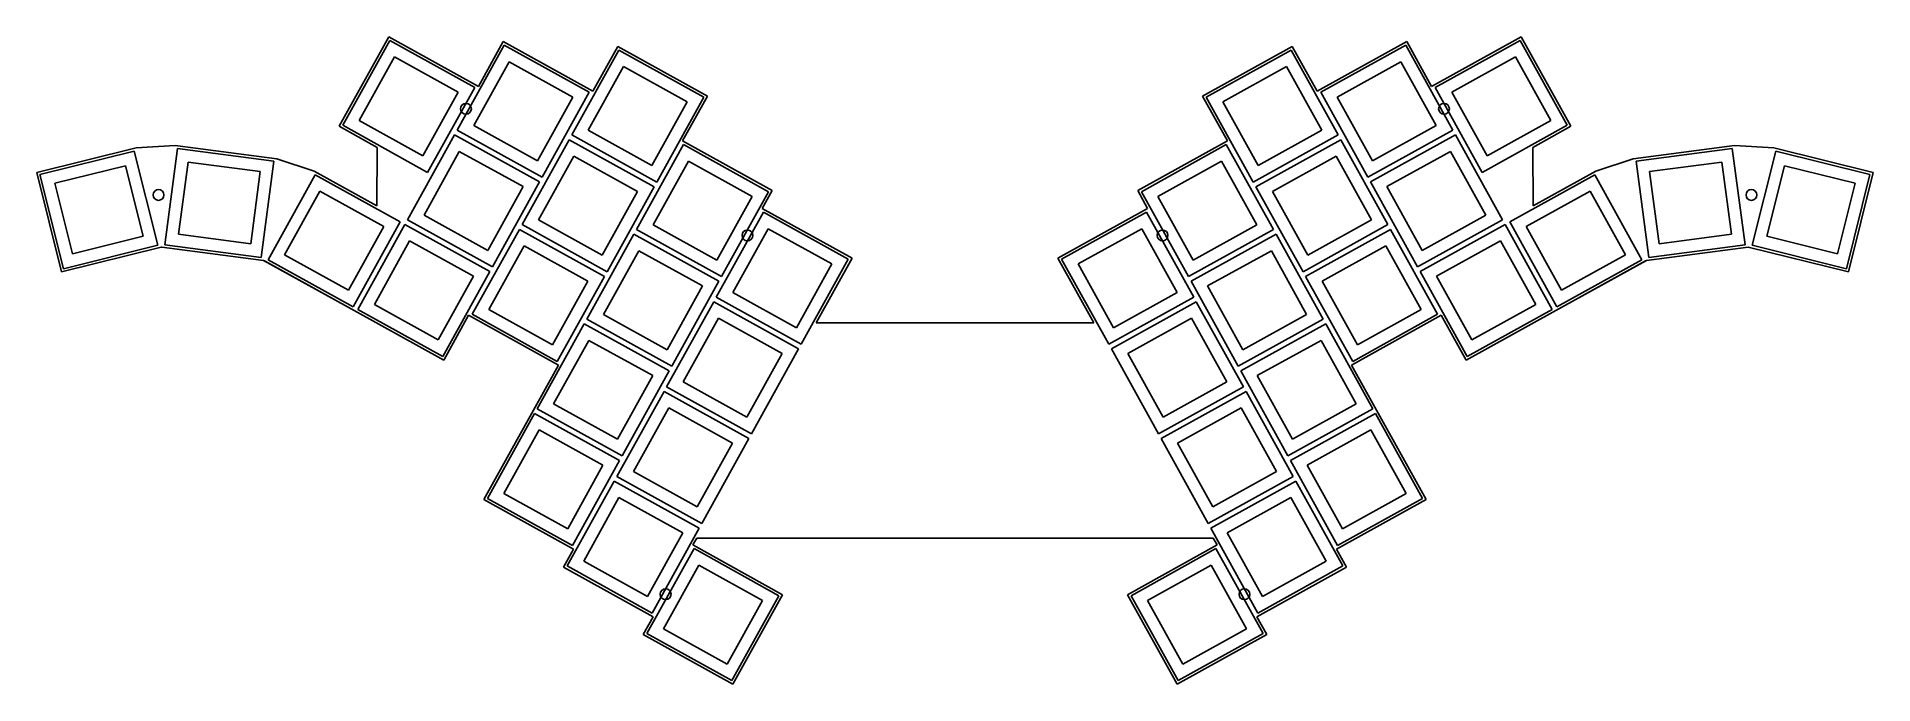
# Model space of a CAD drawing. Header units: millimetres. Extents: x 43 to 384, y -219 to -99.
import ezdxf

# ---------------------------------------------------------------- set-up
doc = ezdxf.new("R2010")
doc.units = ezdxf.units.MM

msp = doc.modelspace()

# ---------------------------------------------------------------- linework, layer by layer
for p, q in [((108.59, -99.01), (99.38, -115.62)), ((108.78, -99.69), (100.06, -115.43)), ((125.21, -108.22), (108.59, -99.01)), ((124.53, -108.41), (108.78, -99.69)), ((130.01, -100.59), (121.28, -116.33)), ((129.81, -99.91), (125.21, -108.22)), ((146.43, -109.12), (129.81, -99.91)), ((145.75, -109.32), (130.01, -100.59)), ((151.23, -101.49), (142.5, -117.23)), ((151.04, -100.81), (146.43, -109.12)), ((167.65, -110.02), (151.04, -100.81)), ((166.97, -110.22), (151.23, -101.49)), ((276.02, -100.81), (259.4, -110.02)), ((275.82, -101.49), (260.08, -110.22)), ((284.55, -117.23), (275.82, -101.49)), ((280.62, -109.12), (276.02, -100.81)), ((297.24, -99.91), (280.62, -109.12)), ((297.05, -100.59), (281.3, -109.32)), ((305.77, -116.33), (297.05, -100.59)), ((301.85, -108.22), (297.24, -99.91)), ((318.46, -99.01), (301.85, -108.22)), ((318.27, -99.69), (302.53, -108.41)), ((327, -115.43), (318.27, -99.69)), ((327.68, -115.62), (318.46, -99.01)), ((109.66, -102.74), (103.12, -114.55)), ((121.47, -109.29), (109.66, -102.74)), ((130.89, -103.65), (124.34, -115.45)), ((142.69, -110.19), (130.89, -103.65)), ((152.11, -104.55), (145.56, -116.36)), ((163.92, -111.09), (152.11, -104.55)), ((274.95, -104.55), (263.14, -111.09)), ((281.49, -116.36), (274.95, -104.55)), ((296.17, -103.65), (284.36, -110.19)), ((302.71, -115.45), (296.17, -103.65)), ((317.39, -102.74), (305.59, -109.29)), ((323.94, -114.55), (317.39, -102.74)), ((115.8, -124.16), (124.53, -108.41)), ((302.53, -108.41), (311.25, -124.16)), ((114.92, -121.1), (121.47, -109.29)), ((136.15, -122), (142.69, -110.19)), ((137.02, -125.06), (145.75, -109.32)), ((157.37, -122.9), (163.92, -111.09)), ((158.25, -125.96), (166.97, -110.22)), ((163.05, -118.33), (167.65, -110.02)), ((259.4, -110.02), (264.01, -118.33)), ((260.08, -110.22), (268.81, -125.96)), ((263.14, -111.09), (269.68, -122.9)), ((281.3, -109.32), (290.03, -125.06)), ((284.36, -110.19), (290.91, -122)), ((305.59, -109.29), (312.13, -121.1)), ((99.38, -115.62), (106.44, -119.54)), ((100.06, -115.43), (115.8, -124.16)), ((103.12, -114.55), (114.92, -121.1)), ((124.34, -115.45), (136.15, -122)), ((290.91, -122), (302.71, -115.45)), ((311.25, -124.16), (327, -115.43)), ((312.13, -121.1), (323.94, -114.55)), ((320.61, -119.54), (327.68, -115.62)), ((120.8, -117.21), (112.07, -132.95)), ((136.54, -125.93), (120.8, -117.21)), ((121.28, -116.33), (137.02, -125.06)), ((142.02, -118.11), (133.29, -133.85)), ((157.76, -126.84), (142.02, -118.11)), ((142.5, -117.23), (158.25, -125.96)), ((145.56, -116.36), (157.37, -122.9)), ((163.24, -119.01), (154.52, -134.75)), ((179.67, -127.54), (163.05, -118.33)), ((178.99, -127.74), (163.24, -119.01)), ((264.01, -118.33), (247.39, -127.54)), ((263.81, -119.01), (248.07, -127.74)), ((272.54, -134.75), (263.81, -119.01)), ((268.81, -125.96), (284.55, -117.23)), ((285.03, -118.11), (269.29, -126.84)), ((269.68, -122.9), (281.49, -116.36)), ((293.76, -133.85), (285.03, -118.11)), ((290.03, -125.06), (305.77, -116.33)), ((306.26, -117.21), (290.51, -125.93)), ((314.98, -132.95), (306.26, -117.21)), ((61.79, -119.59), (43.36, -124.19)), ((61.43, -120.2), (43.96, -124.55)), ((65.78, -137.66), (61.43, -120.2)), ((69.04, -119.18), (61.79, -119.59)), ((69.47, -119.74), (67.12, -137.59)), ((87.88, -121.66), (69.04, -119.18)), ((87.32, -122.09), (69.47, -119.74)), ((71.41, -122.26), (69.65, -135.65)), ((84.79, -124.03), (71.41, -122.26)), ((84.97, -139.94), (87.32, -122.09)), ((94.77, -123.93), (87.88, -121.66)), ((106.44, -119.54), (106.4, -130.38)), ((121.67, -120.27), (115.13, -132.07)), ((133.48, -126.81), (121.67, -120.27)), ((142.9, -121.17), (136.35, -132.98)), ((154.7, -127.71), (142.9, -121.17)), ((164.12, -122.07), (157.58, -133.88)), ((175.93, -128.62), (164.12, -122.07)), ((262.93, -122.07), (251.13, -128.62)), ((269.48, -133.88), (262.93, -122.07)), ((284.16, -121.17), (272.35, -127.71)), ((290.7, -132.98), (284.16, -121.17)), ((305.38, -120.27), (293.57, -126.81)), ((311.93, -132.07), (305.38, -120.27)), ((320.65, -130.38), (320.61, -119.54)), ((339.18, -121.66), (332.28, -123.93)), ((358.01, -119.18), (339.18, -121.66)), ((357.58, -119.74), (339.74, -122.09)), ((339.74, -122.09), (342.09, -139.94)), ((355.65, -122.26), (342.26, -124.03)), ((357.41, -135.65), (355.65, -122.26)), ((359.93, -137.59), (357.58, -119.74)), ((365.26, -119.59), (358.01, -119.18)), ((365.63, -120.2), (361.27, -137.66)), ((383.7, -124.19), (365.26, -119.59)), ((383.09, -124.55), (365.63, -120.2)), ((43.36, -124.19), (47.95, -142.62)), ((43.96, -124.55), (48.32, -142.02)), ((59.79, -122.92), (46.69, -126.19)), ((63.05, -136.02), (59.79, -122.92)), ((83.03, -137.41), (84.79, -124.03)), ((94.97, -124.61), (86.24, -140.36)), ((106.4, -130.38), (94.77, -123.93)), ((110.71, -133.34), (94.97, -124.61)), ((332.09, -124.61), (316.34, -133.34)), ((332.28, -123.93), (320.65, -130.38)), ((340.81, -140.36), (332.09, -124.61)), ((342.26, -124.03), (344.02, -137.41)), ((367.27, -122.92), (364, -136.02)), ((380.37, -126.19), (367.27, -122.92)), ((378.74, -142.02), (383.09, -124.55)), ((379.1, -142.62), (383.7, -124.19)), ((46.69, -126.19), (49.96, -139.29)), ((95.84, -127.67), (89.3, -139.48)), ((107.65, -134.22), (95.84, -127.67)), ((126.94, -138.62), (133.48, -126.81)), ((127.81, -141.68), (136.54, -125.93)), ((148.16, -139.52), (154.7, -127.71)), ((149.04, -142.58), (157.76, -126.84)), ((169.38, -140.42), (175.93, -128.62)), ((170.26, -143.48), (178.99, -127.74)), ((177.82, -130.87), (179.67, -127.54)), ((247.39, -127.54), (249.23, -130.87)), ((248.07, -127.74), (256.79, -143.48)), ((251.13, -128.62), (257.67, -140.42)), ((269.29, -126.84), (278.02, -142.58)), ((272.35, -127.71), (278.9, -139.52)), ((290.51, -125.93), (299.24, -141.68)), ((293.57, -126.81), (300.12, -138.62)), ((331.21, -127.67), (319.4, -134.22)), ((337.76, -139.48), (331.21, -127.67)), ((377.1, -139.29), (380.37, -126.19)), ((115.13, -132.07), (126.94, -138.62)), ((178.02, -131.55), (169.29, -147.29)), ((194.44, -140.08), (177.82, -130.87)), ((193.76, -140.27), (178.02, -131.55)), ((249.23, -130.87), (232.61, -140.08)), ((249.04, -131.55), (233.29, -140.27)), ((257.76, -147.29), (249.04, -131.55)), ((300.12, -138.62), (311.93, -132.07)), ((49.96, -139.29), (63.05, -136.02)), ((69.65, -135.65), (83.03, -137.41)), ((101.11, -146.02), (107.65, -134.22)), ((101.98, -149.08), (110.71, -133.34)), ((111.59, -133.82), (102.86, -149.57)), ((127.33, -142.55), (111.59, -133.82)), ((112.07, -132.95), (127.81, -141.68)), ((132.81, -134.73), (124.08, -150.47)), ((148.55, -143.45), (132.81, -134.73)), ((133.29, -133.85), (149.04, -142.58)), ((136.35, -132.98), (148.16, -139.52)), ((154.03, -135.63), (145.31, -151.37)), ((169.78, -144.36), (154.03, -135.63)), ((154.52, -134.75), (170.26, -143.48)), ((157.58, -133.88), (169.38, -140.42)), ((178.9, -134.61), (172.35, -146.41)), ((190.7, -141.15), (178.9, -134.61)), ((248.16, -134.61), (236.35, -141.15)), ((254.7, -146.41), (248.16, -134.61)), ((256.79, -143.48), (272.54, -134.75)), ((273.02, -135.63), (257.28, -144.36)), ((257.67, -140.42), (269.48, -133.88)), ((281.75, -151.37), (273.02, -135.63)), ((278.02, -142.58), (293.76, -133.85)), ((294.25, -134.73), (278.5, -143.45)), ((278.9, -139.52), (290.7, -132.98)), ((302.97, -150.47), (294.25, -134.73)), ((299.24, -141.68), (314.98, -132.95)), ((315.47, -133.82), (299.73, -142.55)), ((324.2, -149.57), (315.47, -133.82)), ((316.34, -133.34), (325.07, -149.08)), ((319.4, -134.22), (325.95, -146.02)), ((344.02, -137.41), (357.41, -135.65)), ((364, -136.02), (377.1, -139.29)), ((47.95, -142.62), (66.39, -138.03)), ((48.32, -142.02), (65.78, -137.66)), ((66.39, -138.03), (66.56, -138.02)), ((66.56, -138.02), (85.4, -140.5)), ((67.12, -137.59), (84.97, -139.94)), ((89.3, -139.48), (101.11, -146.02)), ((112.46, -136.88), (105.92, -148.69)), ((124.27, -143.43), (112.46, -136.88)), ((133.69, -137.79), (127.14, -149.59)), ((145.49, -144.33), (133.69, -137.79)), ((154.91, -138.69), (148.36, -150.5)), ((166.72, -145.23), (154.91, -138.69)), ((272.15, -138.69), (260.34, -145.23)), ((278.69, -150.5), (272.15, -138.69)), ((293.37, -137.79), (281.56, -144.33)), ((299.91, -149.59), (293.37, -137.79)), ((314.59, -136.88), (302.78, -143.43)), ((321.14, -148.69), (314.59, -136.88)), ((325.95, -146.02), (337.76, -139.48)), ((341.66, -140.5), (360.49, -138.02)), ((342.09, -139.94), (359.93, -137.59)), ((360.49, -138.02), (379.1, -142.62)), ((361.27, -137.66), (378.74, -142.02)), ((85.4, -140.5), (102.18, -149.76)), ((85.56, -140.55), (118.8, -158.97)), ((86.24, -140.36), (101.98, -149.08)), ((118.6, -158.29), (127.33, -142.55)), ((184.16, -152.96), (190.7, -141.15)), ((185.04, -156.02), (193.76, -140.27)), ((187.78, -152.09), (194.44, -140.08)), ((232.61, -140.08), (239.27, -152.09)), ((233.29, -140.27), (242.02, -156.02)), ((236.35, -141.15), (242.9, -152.96)), ((299.73, -142.55), (308.45, -158.29)), ((308.26, -158.97), (341.49, -140.55)), ((324.88, -149.76), (341.66, -140.5)), ((325.07, -149.08), (340.81, -140.36)), ((117.72, -155.24), (124.27, -143.43)), ((138.95, -156.14), (145.49, -144.33)), ((139.83, -159.2), (148.55, -143.45)), ((160.17, -157.04), (166.72, -145.23)), ((161.05, -160.1), (169.78, -144.36)), ((257.28, -144.36), (266.01, -160.1)), ((260.34, -145.23), (266.88, -157.04)), ((278.5, -143.45), (287.23, -159.2)), ((281.56, -144.33), (288.11, -156.14)), ((302.78, -143.43), (309.33, -155.24)), ((102.86, -149.57), (118.6, -158.29)), ((105.92, -148.69), (117.72, -155.24)), ((127.14, -149.59), (138.95, -156.14)), ((168.81, -148.16), (160.08, -163.91)), ((184.55, -156.89), (168.81, -148.16)), ((169.29, -147.29), (185.04, -156.02)), ((172.35, -146.41), (184.16, -152.96)), ((242.02, -156.02), (257.76, -147.29)), ((258.25, -148.16), (242.5, -156.89)), ((242.9, -152.96), (254.7, -146.41)), ((266.97, -163.91), (258.25, -148.16)), ((288.11, -156.14), (299.91, -149.59)), ((308.45, -158.29), (324.2, -149.57)), ((309.33, -155.24), (321.14, -148.69)), ((118.8, -158.97), (123.4, -150.66)), ((123.4, -150.66), (140.02, -159.88)), ((124.08, -150.47), (139.83, -159.2)), ((144.82, -152.25), (136.09, -167.99)), ((160.56, -160.97), (144.82, -152.25)), ((145.31, -151.37), (161.05, -160.1)), ((148.36, -150.5), (160.17, -157.04)), ((169.68, -151.22), (163.14, -163.03)), ((181.49, -157.77), (169.68, -151.22)), ((239.27, -152.09), (187.78, -152.09)), ((257.37, -151.22), (245.56, -157.77)), ((263.91, -163.03), (257.37, -151.22)), ((266.01, -160.1), (281.75, -151.37)), ((282.23, -152.25), (266.49, -160.97)), ((266.88, -157.04), (278.69, -150.5)), ((290.96, -167.99), (282.23, -152.25)), ((287.03, -159.88), (303.65, -150.66)), ((287.23, -159.2), (302.97, -150.47)), ((303.65, -150.66), (308.26, -158.97)), ((145.7, -155.31), (139.15, -167.11)), ((157.51, -161.85), (145.7, -155.31)), ((281.36, -155.31), (269.55, -161.85)), ((287.9, -167.11), (281.36, -155.31)), ((140.02, -159.88), (126.2, -184.8)), ((174.95, -169.58), (181.49, -157.77)), ((175.82, -172.63), (184.55, -156.89)), ((242.5, -156.89), (251.23, -172.63)), ((245.56, -157.77), (252.11, -169.58)), ((300.85, -184.8), (287.03, -159.88)), ((150.96, -173.66), (157.51, -161.85)), ((151.84, -176.72), (160.56, -160.97)), ((163.14, -163.03), (174.95, -169.58)), ((252.11, -169.58), (263.91, -163.03)), ((266.49, -160.97), (275.22, -176.72)), ((269.55, -161.85), (276.09, -173.66)), ((159.6, -164.78), (150.87, -180.53)), ((175.34, -173.51), (159.6, -164.78)), ((160.08, -163.91), (175.82, -172.63)), ((251.23, -172.63), (266.97, -163.91)), ((267.46, -164.78), (251.72, -173.51)), ((276.18, -180.53), (267.46, -164.78)), ((135.61, -168.86), (126.88, -184.61)), ((151.35, -177.59), (135.61, -168.86)), ((136.09, -167.99), (151.84, -176.72)), ((139.15, -167.11), (150.96, -173.66)), ((160.47, -167.84), (153.93, -179.65)), ((172.28, -174.39), (160.47, -167.84)), ((266.58, -167.84), (254.77, -174.39)), ((273.13, -179.65), (266.58, -167.84)), ((275.22, -176.72), (290.96, -167.99)), ((291.45, -168.86), (275.7, -177.59)), ((276.09, -173.66), (287.9, -167.11)), ((300.17, -184.61), (291.45, -168.86)), ((136.49, -171.92), (129.94, -183.73)), ((148.29, -178.47), (136.49, -171.92)), ((166.61, -189.25), (175.34, -173.51)), ((251.72, -173.51), (260.44, -189.25)), ((290.57, -171.92), (278.76, -178.47)), ((297.11, -183.73), (290.57, -171.92)), ((165.74, -186.19), (172.28, -174.39)), ((254.77, -174.39), (261.32, -186.19)), ((141.75, -190.28), (148.29, -178.47)), ((142.63, -193.33), (151.35, -177.59)), ((153.93, -179.65), (165.74, -186.19)), ((261.32, -186.19), (273.13, -179.65)), ((275.7, -177.59), (284.43, -193.33)), ((278.76, -178.47), (285.31, -190.28)), ((129.94, -183.73), (141.75, -190.28)), ((150.38, -181.4), (141.66, -197.14)), ((166.13, -190.13), (150.38, -181.4)), ((150.87, -180.53), (166.61, -189.25)), ((260.44, -189.25), (276.18, -180.53)), ((276.67, -181.4), (260.93, -190.13)), ((285.4, -197.14), (276.67, -181.4)), ((285.31, -190.28), (297.11, -183.73)), ((126.2, -184.8), (142.82, -194.01)), ((126.88, -184.61), (142.63, -193.33)), ((151.26, -184.46), (144.72, -196.27)), ((163.07, -191), (151.26, -184.46)), ((275.79, -184.46), (263.99, -191)), ((282.34, -196.27), (275.79, -184.46)), ((284.23, -194.01), (300.85, -184.8)), ((284.43, -193.33), (300.17, -184.61)), ((157.4, -205.87), (166.13, -190.13)), ((260.93, -190.13), (269.65, -205.87)), ((165.16, -193.93), (156.43, -209.68)), ((156.52, -202.81), (163.07, -191)), ((164.97, -193.25), (165.68, -191.97)), ((181.58, -202.47), (164.97, -193.25)), ((180.9, -202.66), (165.16, -193.93)), ((165.68, -191.97), (261.38, -191.97)), ((262.09, -193.25), (245.47, -202.47)), ((261.89, -193.93), (246.15, -202.66)), ((261.38, -191.97), (262.09, -193.25)), ((270.62, -209.68), (261.89, -193.93)), ((263.99, -191), (270.53, -202.81)), ((142.82, -194.01), (140.98, -197.34)), ((140.98, -197.34), (157.6, -206.55)), ((141.66, -197.14), (157.4, -205.87)), ((144.72, -196.27), (156.52, -202.81)), ((166.04, -196.99), (159.49, -208.8)), ((177.84, -203.54), (166.04, -196.99)), ((261.02, -196.99), (249.21, -203.54)), ((267.56, -208.8), (261.02, -196.99)), ((269.46, -206.55), (286.08, -197.34)), ((269.65, -205.87), (285.4, -197.14)), ((270.53, -202.81), (282.34, -196.27)), ((286.08, -197.34), (284.23, -194.01)), ((171.3, -215.35), (177.84, -203.54)), ((172.18, -218.4), (180.9, -202.66)), ((172.37, -219.08), (181.58, -202.47)), ((245.47, -202.47), (254.68, -219.08)), ((246.15, -202.66), (254.88, -218.4)), ((249.21, -203.54), (255.75, -215.35)), ((157.6, -206.55), (155.75, -209.87)), ((271.3, -209.87), (269.46, -206.55)), ((155.75, -209.87), (172.37, -219.08)), ((156.43, -209.68), (172.18, -218.4)), ((159.49, -208.8), (171.3, -215.35)), ((254.68, -219.08), (271.3, -209.87)), ((254.88, -218.4), (270.62, -209.68)), ((255.75, -215.35), (267.56, -208.8))]:
    msp.add_line(p, q)
for centre in [(122.9, -112.37), (304.15, -112.37), (65.93, -128.35), (361.12, -128.35), (175.06, -135.85), (251.99, -135.85), (159.9, -202.39), (267.16, -202.39)]:
    msp.add_circle(centre, 1)

doc.saveas('drawing.dxf')
